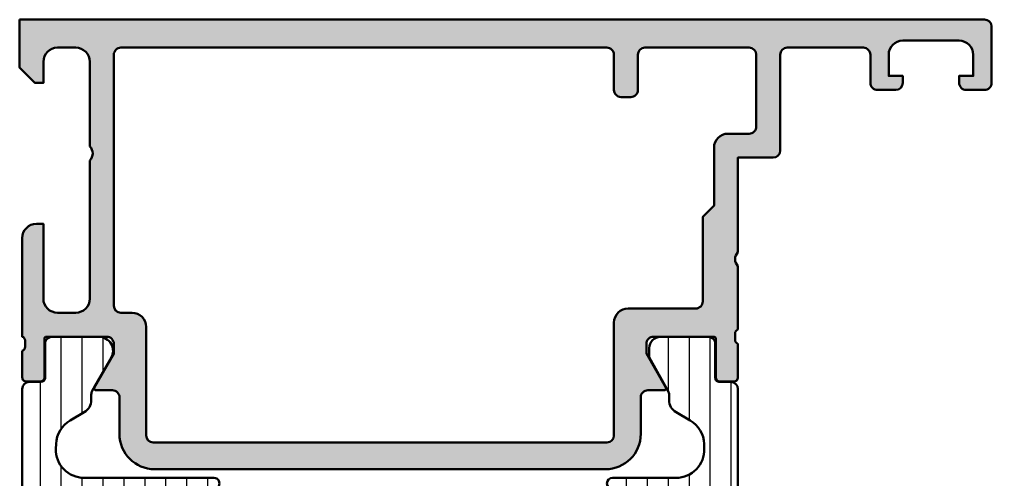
# Model space of a CAD drawing. Extents: x 0 to 69, y 0 to 75.
# Drawn here: x 0 to 69, y 42.4 to 75 of the extents above; entities that cross this region are included whole.
import ezdxf

# ---------------------------------------------------------------- set-up
doc = ezdxf.new("R2010")
doc.units = 0
for name, color, linetype, lineweight in [('0S-Alu contour', 7, 'Continuous', 50), ('0S-Alu hatch', 252, 'Continuous', 25), ('0S-Plastic contour', 254, 'Continuous', 50), ('0S-Plastic hatch', 253, 'Continuous', 25)]:
    doc.layers.add(name, color=color, linetype=linetype, lineweight=lineweight)
pattern_1 = [(90, (0, 0), (-1.4859, 0), [])]

# ---------------------------------------------------------------- blocks, each defined once
blk = doc.blocks.new('398050__A5401767_E192_45B0_B61F_4D797E861AF2_')
at = {"layer": '0S-Alu hatch'}
h = blk.add_hatch(color=256, dxfattribs=at)
edge = h.paths.add_edge_path()
edge.add_line((0, 75), (2.274e-13, 71.60000610351497))
edge.add_line((2.274e-13, 71.60000610351497), (1.099998474121775, 70.5))
edge.add_line((1.099998474121775, 70.5), (1.699996948242528, 70.49999999999989))
edge.add_line((1.699996948242528, 70.49999999999989), (1.699996948242073, 72.00000305198952))
edge.add_ellipse((2.700002467840941, 71.99999753239102), major_axis=(-1.0000055196141, 0), ratio=1, start_angle=270.0003162479155, end_angle=359.99968375205344, ccw=False)
edge.add_line((2.699996948243096, 73.00000305198989), (3.999992370595577, 73.00000305198989))
edge.add_ellipse((4.000007629511808, 72.00001068151035), major_axis=(-0.9999923705959645, 0), ratio=1, start_angle=179.9991257291162, end_angle=270.0008742781703, ccw=False)
edge.add_line((4.999999999991359, 71.99999542272128), (4.999992370605696, 65.9999996339593))
edge.add_ellipse((4.475044950803532, 65.50000744637407), major_axis=(-0.7249565374580866, 0), ratio=1, start_angle=136.394762214888, end_angle=223.6052377851121, ccw=False)
edge.add_line((4.999992370605696, 65.00001525878884), (4.999992370605582, 55.20000305175696))
edge.add_ellipse((3.999998755333335, 55.19999666704919), major_axis=(-0.9999936152926292, 0), ratio=1, start_angle=90.00007131459557, end_angle=180.0003658188442, ccw=False)
edge.add_line((3.999999999999885, 54.20000305175733), (2.699996948232296, 54.20000305175756))
edge.add_ellipse((2.699989318790231, 55.19999542239166), major_axis=(-0.9999923706632079, 0), ratio=1, start_angle=-0.0008742696331864863, end_angle=90.00043713816552, ccw=False)
edge.add_line((1.699996948243438, 55.2000106811589), (1.699996948242073, 60.50001525878906))
edge.add_line((1.699996948242073, 60.50001525878906), (1.199996948231728, 60.50001525878872))
edge.add_arc((1.199974059184282, 59.50003814624555), 0.9999771128051222, 89.99868852416814, 180.0034971356453)
edge.add_line((0.1999969482418464, 59.49997711111115), (0.1999969482426422, 52.49784127474757))
edge.add_ellipse((0.1211605016995017, 52.23032068275446), major_axis=(-0.2788950563274551, 0), ratio=1, start_angle=178.8354106258932, end_angle=253.5801235804883, ccw=False)
edge.add_line((0.3999979482425715, 52.22465227475604), (0.3999979482425715, 51.77105827475611))
edge.add_ellipse((0.1211298525994671, 51.76539761527905), major_axis=(-0.278925541737086, 0), ratio=1, start_angle=106.4245945553603, end_angle=181.1628700728881, ccw=False)
edge.add_line((0.1999969482426423, 51.49785427475618), (0.1999969482426422, 49.6178432747475))
edge.add_arc((0.4999969482425773, 49.61784327474749), 0.2999999999999332, 180, 270.0000000000037)
edge.add_line((0.4999969482425966, 49.31784327474756), (1.47997126728535, 49.31784327474756))
edge.add_arc((1.479971267285382, 49.61784327474759), 0.3000000000000356, 269.9999999999938, 360)
edge.add_line((1.779971267285418, 49.61784327474759), (1.779971267285532, 52.37784127474768))
edge.add_ellipse((1.899971267285483, 52.37784127474762), major_axis=(-0.119999999999951, 0), ratio=1, start_angle=269.9999999999744, end_angle=360, ccw=False)
edge.add_line((1.899971267285536, 52.49784127474757), (6.199989318847656, 52.49999999999989))
edge.add_ellipse((6.19999963895815, 52.00001032011004), major_axis=(-0.4999896799963503, 0), ratio=1, start_angle=179.9988173780284, end_angle=270.00118262196025, ccw=False)
edge.add_line((6.699989318847997, 51.99999999999945), (6.699989318847997, 51.30000305175784))
edge.add_line((6.699989318847997, 51.30000305175784), (5.311744689942202, 48.89547729492085))
edge.add_arc((5.438705732802526, 48.83879357492904), 0.1390401039854693, 155.9408883989869, 266.608746765887)
edge.add_line((5.430480957031704, 48.69999694824162), (6.599996185297754, 48.69999694824191))
edge.add_ellipse((6.599996185302583, 48.19999694824163), major_axis=(-0.5000000000002843, 0), ratio=1, start_angle=180, end_angle=270.00000000055326, ccw=False)
edge.add_line((7.09999618530287, 48.19999694824162), (7.099996185303439, 45.59968077051453))
edge.add_arc((9.599996185303524, 45.59968077051439), 2.500000000000085, 180, 269.9999999999954)
edge.add_line((9.599996185303324, 43.09968077051431), (41.59999313354569, 43.09968077051431))
edge.add_arc((41.59999313354521, 45.59968077051388), 2.499999999999566, 270.0000000000109, 360)
edge.add_line((44.09999313354478, 45.59968077051388), (44.09999313354524, 48.20015716552703))
edge.add_ellipse((44.59987489306878, 48.20011520094102), major_axis=(-0.4998817612849825, 0), ratio=1, start_angle=269.9864474349162, end_angle=359.99519007515266, ccw=False)
edge.add_line((44.59999313354126, 48.69999694824189), (45.76951217651447, 48.69999694824162))
edge.add_arc((45.76127923141636, 48.83879853704161), 0.139045540879199, 273.3944926790306, 384.0558721562367)
edge.add_line((45.88824844360408, 48.89547729492159), (44.50000381469715, 51.30000305175721))
edge.add_line((44.50000381469715, 51.30000305175721), (44.50000381469794, 52.00000000000954))
edge.add_ellipse((44.99998092657295, 52.00002288853211), major_axis=(-0.4999771123989202, 0), ratio=1, start_angle=-90.00349721632409, end_angle=0.002622951468595147, ccw=False)
edge.add_line((45.00001144414568, 52.49999999999966), (49.30002186765261, 52.49784127474757))
edge.add_ellipse((49.30002186765255, 52.37784127474773), major_axis=(-0.1199999999998411, 0), ratio=1, start_angle=180, end_angle=269.9999999999695, ccw=False)
edge.add_line((49.4200218676524, 52.37784127474774), (49.4200218676525, 49.6178432747477))
edge.add_arc((49.72002186765269, 49.61784327474774), 0.3000000000001854, 180, 270)
edge.add_line((49.72002186765269, 49.31784327474756), (50.6999961866951, 49.31784327474756))
edge.add_arc((50.69999618669512, 49.61784327474773), 0.3000000000001677, 269.9999999999973, 360)
edge.add_line((50.99999618669528, 49.61784327474773), (50.99999618669517, 51.99999899999975))
edge.add_ellipse((51.07886328233849, 52.26754234052273), major_axis=(-0.2789255417372362, 0), ratio=1, start_angle=-1.1628700729165757, end_angle=73.57540544461682, ccw=False)
edge.add_line((50.79999518669524, 52.27320299999994), (50.79999518669535, 52.72679699999978))
edge.add_ellipse((51.07883263129785, 52.7324654079587), major_axis=(-0.2788950543864806, 0), ratio=1, start_angle=-73.58012358049768, end_angle=1.164589374096579, ccw=False)
edge.add_line((50.99999618530342, 52.99998599809001), (50.99999618530342, 57.50003515372509))
edge.add_ellipse((51.52494373582908, 58.00002746582006), major_axis=(-0.7249567179887197, 0), ratio=1, start_angle=-43.605237785096676, end_angle=43.6052377851488, ccw=False)
edge.add_line((50.99999618530296, 58.50001977791456), (50.99999618530308, 65.20002746581997))
edge.add_line((50.99999618530308, 65.20002746581997), (53.49999923704479, 65.20004272462688))
edge.add_arc((53.4999961852902, 65.70004220203927), 0.4999994774216989, 270.0003497056816, 360.0000598799125)
edge.add_line((53.99999566271162, 65.70004272458954), (53.99998855590775, 72.50003051757847))
edge.add_ellipse((54.49997475966576, 72.50001379615242), major_axis=(-0.4999862040376197, 0), ratio=1, start_angle=269.9984190233946, end_angle=359.9980838127504, ccw=False)
edge.add_line((54.49998855590866, 72.99999999999967), (59.89999008178745, 73.00000000000011))
edge.add_ellipse((59.89999372114359, 72.50000363935659), major_axis=(-0.4999963606567667, 0), ratio=1, start_angle=179.9995829571355, end_angle=270.00041704252993, ccw=False)
edge.add_line((60.3999900817871, 72.49999999999754), (60.39999008178779, 70.49999999998923))
edge.add_arc((60.89999008202028, 70.49999999999945), 0.5000000002325001, 180, 270.0017485278138)
edge.add_line((60.900005340804, 69.99999999999977), (62.19999313354538, 69.99999999999989))
edge.add_arc((62.19999039267769, 70.50000274086736), 0.5000027408749778, 270.0003140785804, 359.9996859215192)
edge.add_line((62.69999313354515, 70.50000000000054), (62.69999313354515, 70.99999999999977))
edge.add_line((62.69999313354515, 70.99999999999977), (61.69999313354503, 71))
edge.add_line((61.69999313354503, 71), (61.69999313354527, 72.49999999997922))
edge.add_ellipse((62.69999313354484, 72.50000000000031), major_axis=(-0.9999999999995807, 0), ratio=1, start_angle=270.00000000061436, end_angle=360, ccw=False)
edge.add_line((62.69999313353412, 73.49999999999989), (66.69999313354526, 73.49999999999977))
edge.add_ellipse((66.69998403707116, 72.49999090352578), major_axis=(-1.00000909651536, 0), ratio=1, start_angle=180.0005211845822, end_angle=269.99947881516647, ccw=False)
edge.add_line((67.69999313354515, 72.49999999999548), (67.69999313354515, 70.99999999999977))
edge.add_line((67.69999313354515, 70.99999999999977), (66.69999313354515, 70.99999999999977))
edge.add_line((66.69999313354515, 70.99999999999977), (66.69999313354538, 70.49999999998954))
edge.add_arc((67.19996261742175, 70.49996948009256), 0.4999694848078927, 179.9965024639718, 270.0078688575122)
edge.add_line((67.20003128196663, 69.99999999999977), (68.49999618529648, 70.00000000000011))
edge.add_arc((68.50001144548888, 70.49998474330684), 0.4999847435395991, 269.9982512574025, 360.0069943269982)
edge.add_line((68.99999618530308, 70.50004577846181), (68.99999618530308, 74.49999999999949))
edge.add_arc((68.49996566772487, 74.49996948242156), 0.5000305185094721, 0.0034968434056635, 89.99650315716914)
edge.add_line((68.49999618529785, 74.99999999999977), (0, 75))
edge = h.paths.add_edge_path()
edge.add_ellipse((7.199995422828813, 72.50000305175718), major_axis=(-0.5000000004655546, 0), ratio=1, start_angle=269.9982514721348, end_angle=360, ccw=False)
edge.add_line((7.20001068161298, 73.00000305198989), (41.70000839233466, 73.00000305175784))
edge.add_ellipse((41.70002127351746, 72.50003119173039), major_axis=(-0.499971860193399, 0), ratio=1, start_angle=179.9985238421549, end_angle=270.0014761578958, ccw=False)
edge.add_line((42.19999313354492, 72.50001831054712), (42.19999313354537, 70.00001831054635))
edge.add_arc((42.6999931337782, 70.00001831054635), 0.5000000002328305, 180, 270.0017485278146)
edge.add_line((42.70000839256193, 69.50001831054635), (43.39999313354474, 69.50001831054695))
edge.add_arc((43.39999677290131, 70.00001467119083), 0.4999963606571291, 269.9995829574212, 360.0004170428646)
edge.add_line((43.89999313354519, 70.0000183105474), (43.89999313354508, 72.50001831054612))
edge.add_ellipse((44.39999313377836, 72.50001831054612), major_axis=(-0.5000000002332853, 0), ratio=1, start_angle=269.9982514721984, end_angle=360, ccw=False)
edge.add_line((44.40000839256197, 73.00001831054657), (51.79995498657262, 73.00001831054692))
edge.add_ellipse((51.79995084050749, 72.49997601573773), major_axis=(-0.5000422948263795, 0), ratio=1, start_angle=180.0048462181415, end_angle=269.99952493611755, ccw=False)
edge.add_line((52.29999313354517, 72.50001831054678), (52.29998550419407, 67.40004577641123))
edge.add_ellipse((51.79999930413483, 67.40003197642618), major_axis=(-0.499986200249685, 0), ratio=1, start_angle=89.99841859456001, end_angle=180.0015814054485, ccw=False)
edge.add_line((51.79998550414985, 66.90004577636694), (50.29998550413973, 66.90004577636694))
edge.add_arc((50.30003891154222, 65.89999999793356), 1.000045779859489, 90.00305987867806, 179.9965031044813)
edge.add_line((49.29999313354528, 65.90006103306868), (49.29999292450725, 61.80001968220821))
edge.add_line((49.29999292450725, 61.80001968220821), (48.49998856494494, 61.00001532264582))
edge.add_line((48.49998856494494, 61.00001532264582), (48.49998856494448, 54.99997601413968))
edge.add_ellipse((47.99999619218514, 54.99996838404668), major_axis=(-0.4999923728175602, 0), ratio=1, start_angle=89.9938800566502, end_angle=180.0008743575903, ccw=False)
edge.add_line((47.99994278641918, 54.49997601408134), (43.19999313354492, 54.49997601408179))
edge.add_arc((43.19999313354455, 53.49997601408194), 0.9999999999998578, 89.99999999997883, 180)
edge.add_line((42.19999313354469, 53.49997601408197), (42.19999313354583, 45.49968076984613))
edge.add_ellipse((41.6999626176987, 45.49971128636157), major_axis=(-0.5000305167783388, 0), ratio=1, start_angle=90.0034968045353, end_angle=179.9965032783334, ccw=False)
edge.add_line((41.69999313493735, 44.99968077051448), (9.500000000000682, 44.99968077051414))
edge.add_ellipse((9.500018361578496, 45.49969150406236), major_axis=(-0.5000107338853561, 0), ratio=1, start_angle=0.004726929340108654, end_angle=89.99789596334068, ccw=False)
edge.add_line((9.000007629394759, 45.49965025293608), (8.999984741211165, 53.20000305176448))
edge.add_arc((7.999986788375196, 53.20000509892171), 0.9999979528380643, 359.9998827062908, 450.0001172940925)
edge.add_line((7.999984741211278, 54.20000305175768), (7.199995422363485, 54.20000305175756))
edge.add_ellipse((7.199995422363613, 54.70000305175758), major_axis=(-0.5000000000000142, 0), ratio=1, start_angle=0, end_angle=89.99999999998528, ccw=False)
edge.add_line((6.699995422363599, 54.70000305175753), (6.699995422363258, 72.50000305175718))
at = {"layer": '0S-Alu contour', "color": 7}
for points in [[(0, 75), (2.274e-13, 71.60000610351497), (1.099998474121775, 70.5), (1.699996948242528, 70.49999999999989), (1.699996948242073, 72.00000305198952)], [(68.49999618529785, 74.99999999999977), (0, 75)], [(68.99999618530308, 70.50004577846181), (68.99999618530308, 74.49999999999949)], [(62.69999313353412, 73.49999999999989), (66.69999313354526, 73.49999999999977)], [(2.699996948243096, 73.00000305198989), (3.999992370595577, 73.00000305198989)], [(6.699995422363599, 54.70000305175753), (6.699995422363258, 72.50000305175718)], [(7.20001068161298, 73.00000305198989), (41.70000839233466, 73.00000305175784)], [(42.19999313354492, 72.50001831054712), (42.19999313354537, 70.00001831054635)], [(43.89999313354519, 70.0000183105474), (43.89999313354508, 72.50001831054612)], [(44.40000839256197, 73.00001831054657), (51.79995498657262, 73.00001831054692)], [(52.29999313354517, 72.50001831054678), (52.29998550419407, 67.40004577641123)], [(53.99999566271162, 65.70004272458954), (53.99998855590775, 72.50003051757847)], [(54.49998855590866, 72.99999999999967), (59.89999008178745, 73.00000000000011)], [(60.3999900817871, 72.49999999999754), (60.39999008178779, 70.49999999998923)], [(62.69999313354515, 70.50000000000054), (62.69999313354515, 70.99999999999977), (61.69999313354503, 71), (61.69999313354527, 72.49999999997922)], [(67.69999313354515, 72.49999999999548), (67.69999313354515, 70.99999999999977), (66.69999313354515, 70.99999999999977), (66.69999313354538, 70.49999999998954)], [(4.999999999991359, 71.99999542272128), (4.999992370605696, 65.9999996339593)], [(60.900005340804, 69.99999999999977), (62.19999313354538, 69.99999999999989)], [(67.20003128196663, 69.99999999999977), (68.49999618529648, 70.00000000000011)], [(42.70000839256193, 69.50001831054635), (43.39999313354474, 69.50001831054695)], [(51.79998550414985, 66.90004577636694), (50.29998550413973, 66.90004577636694)], [(49.29999313354528, 65.90006103306868), (49.29999292450725, 61.80001968220821), (48.49998856494494, 61.00001532264582), (48.49998856494448, 54.99997601413968)], [(4.999992370605696, 65.00001525878884), (4.999992370605582, 55.20000305175696)], [(50.99999618530296, 58.50001977791456), (50.99999618530308, 65.20002746581997), (53.49999923704479, 65.20004272462688)], [(1.699996948243438, 55.2000106811589), (1.699996948242073, 60.50001525878906), (1.199996948231728, 60.50001525878872)], [(0.1999969482418464, 59.49997711111115), (0.1999969482426422, 52.49784127474757)], [(50.99999618530342, 52.99998599809001), (50.99999618530342, 57.50003515372509)], [(3.999999999999885, 54.20000305175733), (2.699996948232296, 54.20000305175756)], [(7.999984741211278, 54.20000305175768), (7.199995422363485, 54.20000305175756)], [(47.99994278641918, 54.49997601408134), (43.19999313354492, 54.49997601408179)], [(9.000007629394759, 45.49965025293608), (8.999984741211165, 53.20000305176448)], [(42.19999313354469, 53.49997601408197), (42.19999313354583, 45.49968076984613)], [(1.899971267285536, 52.49784127474757), (6.199989318847656, 52.49999999999989)], [(45.00001144414568, 52.49999999999966), (49.30002186765261, 52.49784127474757)], [(50.79999518669524, 52.27320299999994), (50.79999518669535, 52.72679699999978)], [(0.3999979482425715, 52.22465227475604), (0.3999979482425715, 51.77105827475611)], [(1.779971267285418, 49.61784327474759), (1.779971267285532, 52.37784127474768)], [(6.699989318847997, 51.99999999999945), (6.699989318847997, 51.30000305175784), (5.311744689942202, 48.89547729492085)], [(45.88824844360408, 48.89547729492159), (44.50000381469715, 51.30000305175721), (44.50000381469794, 52.00000000000954)], [(49.4200218676524, 52.37784127474774), (49.4200218676525, 49.6178432747477)], [(50.99999618669528, 49.61784327474773), (50.99999618669517, 51.99999899999975)], [(0.1999969482426423, 51.49785427475618), (0.1999969482426422, 49.6178432747475)], [(0.4999969482425966, 49.31784327474756), (1.47997126728535, 49.31784327474756)], [(49.72002186765269, 49.31784327474756), (50.6999961866951, 49.31784327474756)], [(5.430480957031704, 48.69999694824162), (6.599996185297754, 48.69999694824191)], [(44.59999313354126, 48.69999694824189), (45.76951217651447, 48.69999694824162)], [(7.09999618530287, 48.19999694824162), (7.099996185303439, 45.59968077051453)], [(44.09999313354478, 45.59968077051388), (44.09999313354524, 48.20015716552703)], [(41.69999313493735, 44.99968077051448), (9.500000000000682, 44.99968077051414)], [(9.599996185303324, 43.09968077051431), (41.59999313354569, 43.09968077051431)]]:
    blk.add_lwpolyline(points, dxfattribs=at)
for centre, radius, start, end in [((68.49996566772487, 74.49996948242156), 0.5000305185094721, 0.0034968434056635, 89.99650315716914), ((60.89999008202028, 70.49999999999945), 0.5000000002325001, 180, 270.0017485278138), ((62.19999039267769, 70.50000274086736), 0.5000027408749778, 270.0003140785804, 359.9996859215192), ((67.19996261742175, 70.49996948009256), 0.4999694848078927, 179.9965024639718, 270.0078688575122), ((68.50001144548888, 70.49998474330684), 0.4999847435395991, 269.9982512574025, 0.0069943269982649), ((42.6999931337782, 70.00001831054635), 0.5000000002328305, 180, 270.0017485278146), ((43.39999677290131, 70.00001467119083), 0.4999963606571291, 269.9995829574212, 0.0004170428646345), ((50.30003891154222, 65.89999999793356), 1.000045779859489, 90.00305987867806, 179.9965031044813), ((53.4999961852902, 65.70004220203927), 0.4999994774216989, 270.0003497056816, 5.98799124132e-05), ((1.199974059184282, 59.50003814624555), 0.9999771128051222, 89.99868852416814, 180.0034971356453), ((7.999986788375196, 53.20000509892171), 0.9999979528380643, 359.9998827062908, 90.00011729409258), ((43.19999313354455, 53.49997601408194), 0.9999999999998578, 89.99999999997883, 180), ((0.4999969482425773, 49.61784327474749), 0.2999999999999332, 180, 270.0000000000037), ((1.479971267285382, 49.61784327474759), 0.3000000000000356, 269.9999999999938, 0), ((49.72002186765269, 49.61784327474774), 0.3000000000001854, 180, 270), ((50.69999618669512, 49.61784327474773), 0.3000000000001677, 269.9999999999973, 0), ((5.438705732802526, 48.83879357492904), 0.1390401039854693, 155.9408883989869, 266.608746765887), ((45.76127923141636, 48.83879853704161), 0.139045540879199, 273.3944926790306, 24.0558721562367), ((9.599996185303524, 45.59968077051439), 2.500000000000085, 180, 269.9999999999954), ((41.59999313354521, 45.59968077051388), 2.499999999999566, 270.0000000000109, 0)]:
    blk.add_arc(centre, radius, start, end, dxfattribs=at)
at = {"layer": '0S-Alu contour', "color": 7, "extrusion": (0, 0, -1)}
for centre, radius, start, end in [((-62.69999313354484, 72.50000000000031), 0.9999999999995807, 0, 89.99999999938566), ((-66.69998403707116, 72.49999090352578), 1.00000909651536, 90.00052118483353, 179.9994788154178), ((-2.700002467840941, 71.99999753239102), 1.0000055196141, 0.0003162479465275, 89.99968375208447), ((-4.000007629511808, 72.00001068151035), 0.9999923705959645, 89.99912572182976, 180.0008742708838), ((-7.199995422828813, 72.50000305175718), 0.5000000004655546, 0, 90.00174852786517), ((-41.70002127351746, 72.50003119173039), 0.499971860193399, 89.99852384210416, 180.0014761578452), ((-44.39999313377836, 72.50001831054612), 0.5000000002332853, 0, 90.00174852780165), ((-51.79995084050749, 72.49997601573773), 0.5000422948263795, 90.00047506388243, 179.9951537818585), ((-54.49997475966576, 72.50001379615242), 0.4999862040376197, 0.0019161872496328, 90.00158097660542), ((-59.89999372114359, 72.50000363935659), 0.4999963606567667, 89.99958295747005, 180.0004170428646), ((-51.79999930413483, 67.40003197642618), 0.499986200249685, 179.9984185945515, 270.00158140544), ((-4.475044950803532, 65.50000744637407), 0.7249565374580866, 136.3947622148879, 223.6052377851121), ((-51.52494373582908, 58.00002746582006), 0.7249567179887197, 316.3947622148512, 43.60523778509672), ((-2.699989318790231, 55.19999542239166), 0.9999923706632079, 269.9995628618345, 0.0008742696332149), ((-3.999998755333335, 55.19999666704919), 0.9999936152926292, 179.9996341811558, 269.9999286854044), ((-7.199995422363613, 54.70000305175758), 0.5000000000000142, 270.0000000000147, 0), ((-47.99999619218514, 54.99996838404668), 0.4999923728175602, 179.9991256424097, 270.0061199433499), ((-0.1211605016995017, 52.23032068275446), 0.2788950563274551, 106.4198764195117, 181.1645893741069), ((-1.899971267285483, 52.37784127474762), 0.119999999999951, 0, 90.00000000002557), ((-6.19999963895815, 52.00001032011004), 0.4999896799963503, 89.99881737803975, 180.0011826219717), ((-44.99998092657295, 52.00002288853211), 0.4999771123989202, 359.9973770485314, 90.00349721632419), ((-49.30002186765255, 52.37784127474773), 0.1199999999998411, 90.00000000003052, 180), ((-51.07883263129785, 52.7324654079587), 0.2788950543864806, 358.8354106259034, 73.58012358049774), ((-0.1211298525994671, 51.76539761527905), 0.278925541737086, 178.8371299271119, 253.5754054446397), ((-51.07886328233849, 52.26754234052273), 0.2789255417372362, 286.4245945553832, 1.162870072916628), ((-6.599996185302583, 48.19999694824163), 0.5000000000002843, 89.99999999944673, 180), ((-44.59987489306878, 48.20011520094102), 0.4998817612849825, 0.0048099248473502, 90.01355256508378), ((-9.500018361578496, 45.49969150406236), 0.5000107338853561, 270.0021040366594, 359.9952730706599), ((-41.6999626176987, 45.49971128636157), 0.5000305167783388, 180.0034967216666, 269.9965031954647)]:
    blk.add_arc(centre, radius, start, end, dxfattribs=at)
blk = doc.blocks.new('284167__B054E974_5481_433C_872F_7F838D77D05D___288A4196_EE3C_4EBB_8B5D_E7B8C815C740_')
at = {"layer": '0S-Plastic hatch'}
h = blk.add_hatch(dxfattribs=at)
h.set_pattern_fill('ANSI31', color=256, scale=0.4680000000000001, angle=45, style=0)
h.set_pattern_definition(pattern_1)
edge = h.paths.add_edge_path()
edge.add_line((0.2000122070315732, 48.79000299999995), (0.2000122070316014, 16.20999699999988))
edge.add_arc((0.7000122070316016, 16.20999699999988), 0.5000000000000001, 180, 270.000000000008)
edge.add_line((0.7000122070316716, 15.70999699999988), (1.520344880289144, 15.70999699999999))
edge.add_ellipse((1.520344880289145, 15.40999699999993), major_axis=(-0.3000000000000664, 0), ratio=1, start_angle=180, end_angle=270.0000000000001, ccw=False)
edge.add_line((1.820344880289212, 15.40999699999998), (1.820010250983045, 13.00999861706368))
edge.add_arc((2.320006228421732, 13.00999597743869), 0.4999959774456543, 179.9996975182267, 270.0003024811965)
edge.add_line((2.320008868046897, 12.51), (5.635171554863063, 12.51))
edge.add_arc((5.647048997942938, 13.50992946068492), 0.9999999999998763, 269.3194566383534, 389.9999965993499)
edge.add_line((6.513074431403539, 14.00992940928405), (5.166999490301249, 16.34139991764112))
edge.add_ellipse((5.600012207031618, 16.59139989194066), major_axis=(-0.4999999999999833, 0), ratio=1, start_angle=0, end_angle=29.99999659934292, ccw=False)
edge.add_line((5.100012207031636, 16.59139989194066), (5.100012207031607, 16.81001272908001))
edge.add_ellipse((5.300012207031581, 16.81001272908002), major_axis=(-0.1999999999999744, 0), ratio=1, start_angle=269.9999999999959, end_angle=360, ccw=False)
edge.add_line((5.300012207031596, 17.01001272907999), (13.80001220703162, 17.01001272907994))
edge.add_arc((13.80001220703164, 17.41001272907993), 0.3999999999999879, 269.999999999998, 449.9999999999979)
edge.add_line((13.80001220703165, 17.81001272907992), (11.80001220703171, 17.81001272907995))
edge.add_ellipse((11.80001220703172, 18.11001272908), major_axis=(-0.3000000000000504, 0), ratio=1, start_angle=0, end_angle=89.99999999999773, ccw=False)
edge.add_line((11.50001220703167, 18.11001272908), (11.50001220703158, 18.31001272908004))
edge.add_arc((11.20001220703161, 18.31001272908003), 0.2999999999999687, 0, 180)
edge.add_line((10.90001220703165, 18.31001272908003), (10.90001220703173, 18.11001272908013))
edge.add_ellipse((10.60001220703156, 18.11001272908006), major_axis=(-0.3000000000001677, 0), ratio=1, start_angle=90.0000000000133, end_angle=180, ccw=False)
edge.add_line((10.60001220703163, 17.81001272907989), (7.100012207031634, 17.81001272907998))
edge.add_ellipse((7.100012207031648, 18.11001272908), major_axis=(-0.3000000000000256, 0), ratio=1, start_angle=0, end_angle=89.99999999999733, ccw=False)
edge.add_line((6.800012207031622, 18.11001272908), (6.80001220703151, 18.31001272908003))
edge.add_arc((6.500012207031527, 18.31001272908003), 0.2999999999999829, 0, 180)
edge.add_line((6.200012207031544, 18.31001272908003), (6.20001220703163, 18.11001272908007))
edge.add_ellipse((5.900012207031604, 18.11001272908003), major_axis=(-0.3000000000000256, 0), ratio=1, start_angle=90.00000000000801, end_angle=180, ccw=False)
edge.add_line((5.900012207031646, 17.81001272908001), (4.735910591831197, 17.81001272908003))
edge.add_ellipse((4.735910591831219, 18.01001272871151), major_axis=(-0.1999999996314798, 0), ratio=1, start_angle=59.99999999999358, end_angle=89.99999999999392, ccw=False)
edge.add_line((4.635910592015459, 17.83680764827378), (3.599108108724733, 18.43540571210517))
edge.add_ellipse((4.599107943295758, 20.16745660626702), major_axis=(-1.999999992277227, 0), ratio=1, start_angle=1.7229977105125158, end_angle=60.00000534461259, ccw=False)
edge.add_line((2.600012207031636, 20.10732170492413), (2.205392777067667, 32.13201509160896))
edge.add_ellipse((12.20001220700693, 32.4600127290806), major_axis=(-9.999999999975326, 0), ratio=1, start_angle=-1.8796251589939743, end_angle=1.879625158997726, ccw=False)
edge.add_line((2.205392777067638, 32.78801036655162), (2.463167128385703, 40.72281249282728))
edge.add_ellipse((3.462629071382099, 40.6900127290801), major_axis=(-1.000000000000001, 0), ratio=1, start_angle=269.99999999999915, end_angle=358.12037484100546, ccw=False)
edge.add_line((3.462629071382115, 41.69001272908009), (5.900012207031655, 41.69001272908001))
edge.add_ellipse((5.900012207031662, 41.39001272908005), major_axis=(-0.2999999999999616, 0), ratio=1, start_angle=180, end_angle=270.00000000000136, ccw=False)
edge.add_line((6.200012207031626, 41.39001272908007), (6.200012207031602, 41.19001272908003))
edge.add_arc((6.500012207031585, 41.19001272908002), 0.2999999999999829, 180, 360)
edge.add_line((6.800012207031568, 41.19001272908), (6.800012207031567, 41.39001272908001))
edge.add_ellipse((7.100012207031507, 41.39001272908003), major_axis=(-0.2999999999999403, 0), ratio=1, start_angle=269.9999999999971, end_angle=360, ccw=False)
edge.add_line((7.100012207031523, 41.69001272907997), (10.60001220703178, 41.69001272908002))
edge.add_ellipse((10.60001220703179, 41.3900127290801), major_axis=(-0.299999999999919, 0), ratio=1, start_angle=180, end_angle=270.0000000000017, ccw=False)
edge.add_line((10.90001220703171, 41.39001272908013), (10.90001220703162, 41.19001272908))
edge.add_arc((11.20001220703161, 41.19001272908001), 0.2999999999999989, 180, 360)
edge.add_line((11.50001220703162, 41.19001272908003), (11.50001220703167, 41.39001272908003))
edge.add_ellipse((11.80001220703165, 41.39001272908005), major_axis=(-0.2999999999999829, 0), ratio=1, start_angle=270.0000000000048, end_angle=360, ccw=False)
edge.add_line((11.80001220703163, 41.69001272908004), (13.80001220703163, 41.69001272908001))
edge.add_arc((13.80001220703163, 42.09001272907999), 0.3999999999999844, 270, 450.0000000000002)
edge.add_line((13.80001220703162, 42.49001272907999), (4.587873619331288, 42.49001272907993))
edge.add_ellipse((4.587873619331258, 44.49001272907995), major_axis=(-2.000000000000021, 0), ratio=1, start_angle=-1.8796251589948838, end_angle=90.0000000000008, ccw=False)
edge.add_line((2.588949733338446, 44.55561225657435), (2.600012207031579, 44.89270375323563))
edge.add_ellipse((4.599107951015035, 44.83256885166063), major_axis=(-2.000000000000051, 0), ratio=1, start_angle=299.9999946553889, end_angle=358.2770022894899, ccw=False)
edge.add_line((3.59910811258255, 46.56461975251061), (4.600012126247843, 47.1424918255765))
edge.add_arc((4.100012207031541, 48.00851727600147), 1.000000000000034, 299.9999946553925, 360)
edge.add_line((5.100012207031576, 48.00851727600148), (5.10001220703164, 48.40860010805933))
edge.add_ellipse((5.600012207031622, 48.40860010805926), major_axis=(-0.4999999999999823, 0), ratio=1, start_angle=330.00000340065606, end_angle=360, ccw=False)
edge.add_line((5.166999490301257, 48.6586000823588), (6.513074431403653, 50.99007059071589))
edge.add_arc((5.647048997943041, 51.49007053931505), 0.9999999999999021, 330.0000034006489, 450.6805433616455)
edge.add_line((5.635171554863183, 52.49), (2.320008868046778, 52.49))
edge.add_arc((2.320006228421618, 51.99000402256119), 0.4999959774457751, 89.99969751880425, 180.0003024817733)
edge.add_line((1.820010250982811, 51.99000138293619), (1.820344880289098, 49.59000299999996))
edge.add_ellipse((1.520344880289078, 49.59000299999996), major_axis=(-0.3000000000000196, 0), ratio=1, start_angle=90.00000000001342, end_angle=180, ccw=False)
edge.add_line((1.520344880289148, 49.29000299999994), (0.7000122070315689, 49.29000299999994))
edge.add_arc((0.7000122070315709, 48.79000299999995), 0.5, 90.00000000000021, 180)
at = {"layer": '0S-Plastic contour', "color": 7}
for points in [[(5.635171554863183, 52.49), (2.320008868046778, 52.49)], [(1.820010250982811, 51.99000138293619), (1.820344880289098, 49.59000299999996)], [(5.166999490301257, 48.6586000823588), (6.513074431403653, 50.99007059071589)], [(1.520344880289148, 49.29000299999994), (0.7000122070315689, 49.29000299999994)], [(0.2000122070315732, 48.79000299999995), (0.2000122070316014, 16.20999699999988)], [(5.100012207031576, 48.00851727600148), (5.10001220703164, 48.40860010805933)], [(3.59910811258255, 46.56461975251061), (4.600012126247843, 47.1424918255765)], [(2.588949733338446, 44.55561225657435), (2.600012207031579, 44.89270375323563)], [(13.80001220703162, 42.49001272907999), (4.587873619331288, 42.49001272907993)], [(3.462629071382115, 41.69001272908009), (5.900012207031655, 41.69001272908001)], [(7.100012207031523, 41.69001272907997), (10.60001220703178, 41.69001272908002)], [(11.80001220703163, 41.69001272908004), (13.80001220703163, 41.69001272908001)], [(2.205392777067638, 32.78801036655162), (2.463167128385703, 40.72281249282728)], [(6.200012207031626, 41.39001272908007), (6.200012207031602, 41.19001272908003)], [(6.800012207031568, 41.19001272908), (6.800012207031567, 41.39001272908001)], [(10.90001220703171, 41.39001272908013), (10.90001220703162, 41.19001272908)], [(11.50001220703162, 41.19001272908003), (11.50001220703167, 41.39001272908003)], [(2.600012207031636, 20.10732170492413), (2.205392777067667, 32.13201509160896)], [(4.635910592015459, 17.83680764827378), (3.599108108724733, 18.43540571210517)], [(6.200012207031544, 18.31001272908003), (6.20001220703163, 18.11001272908007)], [(6.800012207031622, 18.11001272908), (6.80001220703151, 18.31001272908003)], [(10.90001220703165, 18.31001272908003), (10.90001220703173, 18.11001272908013)], [(11.50001220703167, 18.11001272908), (11.50001220703158, 18.31001272908004)], [(5.900012207031646, 17.81001272908001), (4.735910591831197, 17.81001272908003)], [(10.60001220703163, 17.81001272907989), (7.100012207031634, 17.81001272907998)], [(13.80001220703165, 17.81001272907992), (11.80001220703171, 17.81001272907995)], [(5.100012207031636, 16.59139989194066), (5.100012207031607, 16.81001272908001)], [(5.300012207031596, 17.01001272907999), (13.80001220703162, 17.01001272907994)], [(6.513074431403539, 14.00992940928405), (5.166999490301249, 16.34139991764112)], [(0.7000122070316716, 15.70999699999988), (1.520344880289144, 15.70999699999999)], [(1.820344880289212, 15.40999699999998), (1.820010250983045, 13.00999861706368)], [(2.320008868046897, 12.51), (5.635171554863063, 12.51)]]:
    blk.add_lwpolyline(points, dxfattribs=at)
for centre, radius, start, end in [((2.320006228421618, 51.99000402256119), 0.4999959774457751, 89.99969751880425, 180.0003024817733), ((5.647048997943041, 51.49007053931505), 0.9999999999999021, 330.0000034006489, 90.68054336164558), ((0.7000122070315709, 48.79000299999995), 0.5, 90.00000000000021, 180), ((4.100012207031541, 48.00851727600147), 1.000000000000034, 299.9999946553925, 0), ((13.80001220703163, 42.09001272907999), 0.3999999999999844, 270, 90.00000000000026), ((6.500012207031585, 41.19001272908002), 0.2999999999999829, 180, 0), ((11.20001220703161, 41.19001272908001), 0.2999999999999989, 180, 0), ((6.500012207031527, 18.31001272908003), 0.2999999999999829, 0, 180), ((11.20001220703161, 18.31001272908003), 0.2999999999999687, 0, 180), ((13.80001220703164, 17.41001272907993), 0.3999999999999879, 269.999999999998, 89.99999999999797), ((0.7000122070316016, 16.20999699999988), 0.5000000000000001, 180, 270.000000000008), ((5.647048997942938, 13.50992946068492), 0.9999999999998763, 269.3194566383534, 29.9999965993499), ((2.320006228421732, 13.00999597743869), 0.4999959774456543, 179.9996975182267, 270.0003024811965)]:
    blk.add_arc(centre, radius, start, end, dxfattribs=at)
at = {"layer": '0S-Plastic contour', "color": 7, "extrusion": (0, 0, -1)}
for centre, radius, start, end in [((-1.520344880289078, 49.59000299999996), 0.3000000000000196, 180, 269.9999999999866), ((-5.600012207031622, 48.40860010805926), 0.4999999999999823, 0, 29.99999659934392), ((-4.599107951015035, 44.83256885166063), 2.000000000000051, 1.722997710510139, 60.00000534461111), ((-4.587873619331258, 44.49001272907995), 2.000000000000021, 269.9999999999992, 1.879625158994947), ((-3.462629071382099, 40.6900127290801), 1.000000000000001, 1.879625158994559, 90.00000000000087), ((-5.900012207031662, 41.39001272908005), 0.2999999999999616, 89.99999999999864, 180), ((-7.100012207031507, 41.39001272908003), 0.2999999999999403, 0, 90.00000000000288), ((-10.60001220703179, 41.3900127290801), 0.299999999999919, 89.99999999999831, 180), ((-11.80001220703165, 41.39001272908005), 0.2999999999999829, 0, 89.99999999999525), ((-12.20001220700693, 32.4600127290806), 9.999999999975326, 358.1203748410023, 1.879625158993977), ((-4.599107943295758, 20.16745660626702), 1.999999992277227, 299.9999946553874, 358.2770022894875), ((-5.900012207031604, 18.11001272908003), 0.3000000000000256, 180, 269.999999999992), ((-7.100012207031648, 18.11001272908), 0.3000000000000256, 270.0000000000027, 0), ((-10.60001220703156, 18.11001272908006), 0.3000000000001677, 180, 269.9999999999867), ((-11.80001220703172, 18.11001272908), 0.3000000000000504, 270.0000000000023, 0), ((-4.735910591831219, 18.01001272871151), 0.1999999996314798, 270.0000000000061, 300.0000000000064), ((-5.300012207031581, 16.81001272908002), 0.1999999999999744, 0, 90.00000000000406), ((-5.600012207031618, 16.59139989194066), 0.4999999999999833, 330.0000034006571, 0), ((-1.520344880289145, 15.40999699999993), 0.3000000000000664, 89.99999999999987, 180)]:
    blk.add_arc(centre, radius, start, end, dxfattribs=at)
blk = doc.blocks.new('284167__CC3D69FF_1710_45E0_8FB6_36E4543EF774___A18517DF_D224_40CC_8102_98C96F8AFF11_')
at = {"layer": '0S-Plastic hatch'}
h = blk.add_hatch(dxfattribs=at)
h.set_pattern_fill('ANSI31', color=256, scale=0.4680000000000001, angle=45, style=0)
h.set_pattern_definition(pattern_1)
edge = h.paths.add_edge_path()
edge.add_line((50.99999618530292, 48.79002845815982), (50.99999618530285, 16.20999699999993))
edge.add_ellipse((50.49999618530291, 16.20999699999992), major_axis=(-0.4999999999999361, 0), ratio=1, start_angle=89.99999999999591, end_angle=180, ccw=False)
edge.add_line((50.49999618530288, 15.70999699999998), (49.68966485483909, 15.709997))
edge.add_arc((49.68966485483909, 15.409997), 0.3, 89.99999999999864, 180.0079246230968)
edge.add_line((49.38966485770857, 15.40995550677065), (49.38999678606713, 13.01008188446222))
edge.add_ellipse((48.88999679084961, 13.01001272907996), major_axis=(-0.4999999999999886, 0), ratio=1, start_angle=90.0000000000008, end_angle=180.0079246230969, ccw=False)
edge.add_line((48.88999679084962, 12.51001272907997), (45.49999618530292, 12.51001272907991))
edge.add_ellipse((45.49999618530294, 13.31001272907997), major_axis=(-0.8000000000000576, 0), ratio=1, start_angle=0, end_angle=89.99999999999852, ccw=False)
edge.add_line((44.69999618530287, 13.31001272907996), (44.69999618530285, 13.96001272908004))
edge.add_line((44.69999618530285, 13.96001272908004), (46.04730603880878, 16.37258356831047))
edge.add_arc((45.60999618479498, 16.61498837867992), 0.5000000005078241, 330.9999999999887, 360)
edge.add_line((46.1099961853028, 16.61498837867982), (46.10999618530286, 16.81001272908003))
edge.add_arc((45.9099961853029, 16.81001272908003), 0.1999999999999602, 0, 90.00000000000813)
edge.add_line((45.90999618530287, 17.01001272907999), (42.09999618530285, 17.01001272907994))
edge.add_ellipse((42.09999618530284, 17.41001272907994), major_axis=(-0.4000000000000057, 0), ratio=1, start_angle=-89.99999999999801, end_angle=90.00000000000199, ccw=False)
edge.add_line((42.09999618530285, 17.81001272907995), (44.09999618530285, 17.81001272907998))
edge.add_arc((44.0999961853029, 18.11001272907995), 0.3000000000000043, 269.9999999999919, 360)
edge.add_line((44.3999961853029, 18.11001272907996), (44.39999618530289, 18.31001272908))
edge.add_ellipse((44.6999961853029, 18.31001272908001), major_axis=(-0.3000000000000114, 0), ratio=1, start_angle=180, end_angle=360, ccw=False)
edge.add_line((44.99999618530291, 18.31001272908), (44.99999618530286, 18.11001272907996))
edge.add_arc((45.29999618530284, 18.11001272907999), 0.2999999999999829, 180, 270.0000000000054)
edge.add_line((45.29999618530287, 17.81001272908001), (46.46409780050315, 17.81001272908001))
edge.add_arc((46.46409780050314, 18.01001272871148), 0.1999999996314743, 270.0000000000041, 300.0000000000043)
edge.add_line((46.56409780031888, 17.83680764827375), (47.60090028360976, 18.43540571210523))
edge.add_arc((46.60090044903872, 20.16745660626705), 1.99999999227721, 299.9999946553879, 358.2770022894884)
edge.add_line((48.59999618530283, 20.10732170492419), (48.99461561526679, 32.13201509160792))
edge.add_arc((38.9999961853011, 32.46001272908053), 10.00000000000177, 358.1203748410016, 361.8796251589934)
edge.add_line((48.99461561526682, 32.78801036655228), (48.73684126394879, 40.72281249282727))
edge.add_arc((47.73737932095237, 40.69001272908004), 1.000000000000027, 1.87962515899611, 90.0000000000016)
edge.add_line((47.73737932095234, 41.69001272908007), (45.29999618530282, 41.69001272908001))
edge.add_arc((45.29999618530282, 41.39001272908006), 0.2999999999999545, 90, 180)
edge.add_line((44.99999618530286, 41.39001272908006), (44.99999618530286, 41.19001272908001))
edge.add_ellipse((44.69999618530287, 41.19001272908), major_axis=(-0.2999999999999829, 0), ratio=1, start_angle=0, end_angle=180, ccw=False)
edge.add_line((44.39999618530289, 41.19001272908), (44.39999618530289, 41.39001272908))
edge.add_arc((44.09999618530292, 41.39001272908002), 0.2999999999999687, 0, 89.99999999999729)
edge.add_line((44.09999618530294, 41.69001272907999), (42.09999618530285, 41.69001272908003))
edge.add_ellipse((42.09999618530285, 42.09001272908), major_axis=(-0.3999999999999772, 0), ratio=1, start_angle=-89.99999999999898, end_angle=90.00000000000102, ccw=False)
edge.add_line((42.09999618530285, 42.49001272907999), (46.61213477300323, 42.49001272907992))
edge.add_arc((46.61213477300323, 44.49001272907992), 1.999999999999992, 270, 361.8796251589957)
edge.add_line((48.61105865899602, 44.55561225657434), (48.59999618530285, 44.89270375323569))
edge.add_arc((46.60090044131941, 44.83256885166064), 2.000000000000035, 1.722997710511408, 60.00000534461239)
edge.add_line((47.60090027975185, 46.56461975251063), (46.60999626608671, 47.14249182557646))
edge.add_ellipse((47.1099961853029, 48.00851727600147), major_axis=(-1.000000000000017, 0), ratio=1, start_angle=0, end_angle=60.000005344614124, ccw=False)
edge.add_line((46.10999618530288, 48.00851727600148), (46.10999618530282, 48.38503707957998))
edge.add_arc((45.60999618518125, 48.38503707958), 0.5000000001215765, 0, 28.99999999999719)
edge.add_line((46.04730603885729, 48.62744188976209), (44.69999618530282, 51.04001272908011))
edge.add_line((44.69999618530282, 51.04001272908011), (44.69999618530285, 51.69001272908001))
edge.add_ellipse((45.4999961853028, 51.69001272907997), major_axis=(-0.7999999999999546, 0), ratio=1, start_angle=269.99999999999795, end_angle=360, ccw=False)
edge.add_line((45.49999618530283, 52.49001272907992), (48.88999679563207, 52.49001272907996))
edge.add_ellipse((48.88999679563206, 51.99001272907994), major_axis=(-0.5000000000000142, 0), ratio=1, start_angle=179.9920752627074, end_angle=269.9999999999992, ccw=False)
edge.add_line((49.38999679084947, 51.9899435727013), (49.38966485770865, 49.59006995198702))
edge.add_arc((49.68966485483909, 49.59002845815983), 0.2999999999999999, 179.9920752627072, 270)
edge.add_line((49.68966485483909, 49.29002845815983), (50.49999618530292, 49.29002845815983))
edge.add_ellipse((50.49999618530292, 48.79002845815983), major_axis=(-0.5, 0), ratio=1, start_angle=180, end_angle=270, ccw=False)
at = {"layer": '0S-Plastic contour', "color": 7}
for points in [[(45.49999618530283, 52.49001272907992), (48.88999679563207, 52.49001272907996)], [(49.38999679084947, 51.9899435727013), (49.38966485770865, 49.59006995198702)], [(46.04730603885729, 48.62744188976209), (44.69999618530282, 51.04001272908011), (44.69999618530285, 51.69001272908001)], [(49.68966485483909, 49.29002845815983), (50.49999618530292, 49.29002845815983)], [(46.10999618530288, 48.00851727600148), (46.10999618530282, 48.38503707957998)], [(50.99999618530292, 48.79002845815982), (50.99999618530285, 16.20999699999992)], [(47.60090027975185, 46.56461975251063), (46.60999626608671, 47.14249182557646)], [(48.61105865899602, 44.55561225657434), (48.59999618530285, 44.89270375323569)], [(42.09999618530285, 42.49001272907999), (46.61213477300323, 42.49001272907992)], [(44.09999618530294, 41.69001272907999), (42.09999618530285, 41.69001272908003)], [(47.73737932095234, 41.69001272908007), (45.29999618530282, 41.69001272908001)], [(44.39999618530289, 41.19001272908), (44.39999618530289, 41.39001272908)], [(44.99999618530286, 41.39001272908006), (44.99999618530286, 41.19001272908001)], [(48.99461561526682, 32.78801036655228), (48.73684126394879, 40.72281249282727)], [(48.59999618530283, 20.10732170492419), (48.99461561526679, 32.13201509160792)], [(44.3999961853029, 18.11001272907996), (44.39999618530289, 18.31001272908)], [(44.99999618530291, 18.31001272908), (44.99999618530286, 18.11001272907996)], [(46.56409780031888, 17.83680764827375), (47.60090028360976, 18.43540571210523)], [(42.09999618530285, 17.81001272907995), (44.09999618530285, 17.81001272907998)], [(45.29999618530287, 17.81001272908001), (46.46409780050315, 17.81001272908001)], [(45.90999618530287, 17.01001272907999), (42.09999618530285, 17.01001272907994)], [(46.1099961853028, 16.61498837867982), (46.10999618530286, 16.81001272908003)], [(44.69999618530287, 13.31001272907996), (44.69999618530285, 13.96001272908004), (46.04730603880878, 16.37258356831047)], [(49.38966485770857, 15.40995550677065), (49.38999678606713, 13.01008188446222)], [(50.49999618530288, 15.70999699999998), (49.68966485483909, 15.709997)], [(48.88999679084962, 12.51001272907997), (45.49999618530292, 12.51001272907991)]]:
    blk.add_lwpolyline(points, dxfattribs=at)
at = {"layer": '0S-Plastic contour', "color": 7, "extrusion": (0, 0, -1)}
for centre, radius, start, end in [((-45.4999961853028, 51.69001272907997), 0.7999999999999546, 0, 90.00000000000205), ((-48.88999679563206, 51.99001272907994), 0.5000000000000142, 90.00000000000081, 180.0079247372927), ((-50.49999618530292, 48.79002845815983), 0.5, 90, 180), ((-47.1099961853029, 48.00851727600147), 1.000000000000017, 299.999994655386, 0), ((-42.09999618530285, 42.09001272908), 0.3999999999999772, 269.999999999999, 89.99999999999898), ((-44.69999618530287, 41.19001272908), 0.2999999999999829, 180, 0), ((-44.6999961853029, 18.31001272908001), 0.3000000000000114, 0, 180), ((-42.09999618530284, 17.41001272907994), 0.4000000000000057, 269.999999999998, 89.99999999999797), ((-50.49999618530291, 16.20999699999992), 0.4999999999999361, 180, 270.0000000000041), ((-45.49999618530294, 13.31001272907997), 0.8000000000000576, 270.0000000000015, 0), ((-48.88999679084961, 13.01001272907996), 0.4999999999999886, 179.9920753769031, 269.9999999999992)]:
    blk.add_arc(centre, radius, start, end, dxfattribs=at)
at = {"layer": '0S-Plastic contour', "color": 7}
for centre, radius, start, end in [((49.68966485483909, 49.59002845815983), 0.2999999999999999, 179.9920752627072, 270), ((45.60999618518125, 48.38503707958), 0.5000000001215765, 0, 28.99999999999719), ((46.60090044131941, 44.83256885166064), 2.000000000000035, 1.722997710511408, 60.00000534461239), ((46.61213477300323, 44.49001272907992), 1.999999999999992, 270, 1.879625158995722), ((44.09999618530292, 41.39001272908002), 0.2999999999999687, 0, 89.99999999999729), ((45.29999618530282, 41.39001272908006), 0.2999999999999545, 90, 180), ((47.73737932095237, 40.69001272908004), 1.000000000000027, 1.87962515899611, 90.0000000000016), ((38.9999961853011, 32.46001272908053), 10.00000000000177, 358.1203748410016, 1.879625158993395), ((46.60090044903872, 20.16745660626705), 1.99999999227721, 299.9999946553879, 358.2770022894884), ((44.0999961853029, 18.11001272907995), 0.3000000000000043, 269.9999999999919, 0), ((45.29999618530284, 18.11001272907999), 0.2999999999999829, 180, 270.0000000000054), ((46.46409780050314, 18.01001272871148), 0.1999999996314743, 270.0000000000041, 300.0000000000043), ((45.9099961853029, 16.81001272908003), 0.1999999999999602, 0, 90.00000000000813), ((45.60999618479498, 16.61498837867992), 0.5000000005078241, 330.9999999999887, 0), ((49.68966485483909, 15.409997), 0.3, 89.99999999999864, 180.0079246230968)]:
    blk.add_arc(centre, radius, start, end, dxfattribs=at)
blk = doc.blocks.new('381890__6B479395_0039_44B7_8D7A_A5073F1950BF_')
at = {"layer": '0S-Alu contour', "color": 7}
blk.add_blockref('398050__A5401767_E192_45B0_B61F_4D797E861AF2_', (0, 0), dxfattribs=at)
at = {"layer": '0S-Plastic contour', "color": 7}
for name in ['284167__B054E974_5481_433C_872F_7F838D77D05D___288A4196_EE3C_4EBB_8B5D_E7B8C815C740_', '284167__CC3D69FF_1710_45E0_8FB6_36E4543EF774___A18517DF_D224_40CC_8102_98C96F8AFF11_']:
    blk.add_blockref(name, (0, 0), dxfattribs=at)

msp = doc.modelspace()

# ---------------------------------------------------------------- block references
at = {"layer": '0S-Alu contour', "color": 7}
msp.add_blockref('381890__6B479395_0039_44B7_8D7A_A5073F1950BF_', (0, 0), dxfattribs=at)

doc.saveas('drawing.dxf')
